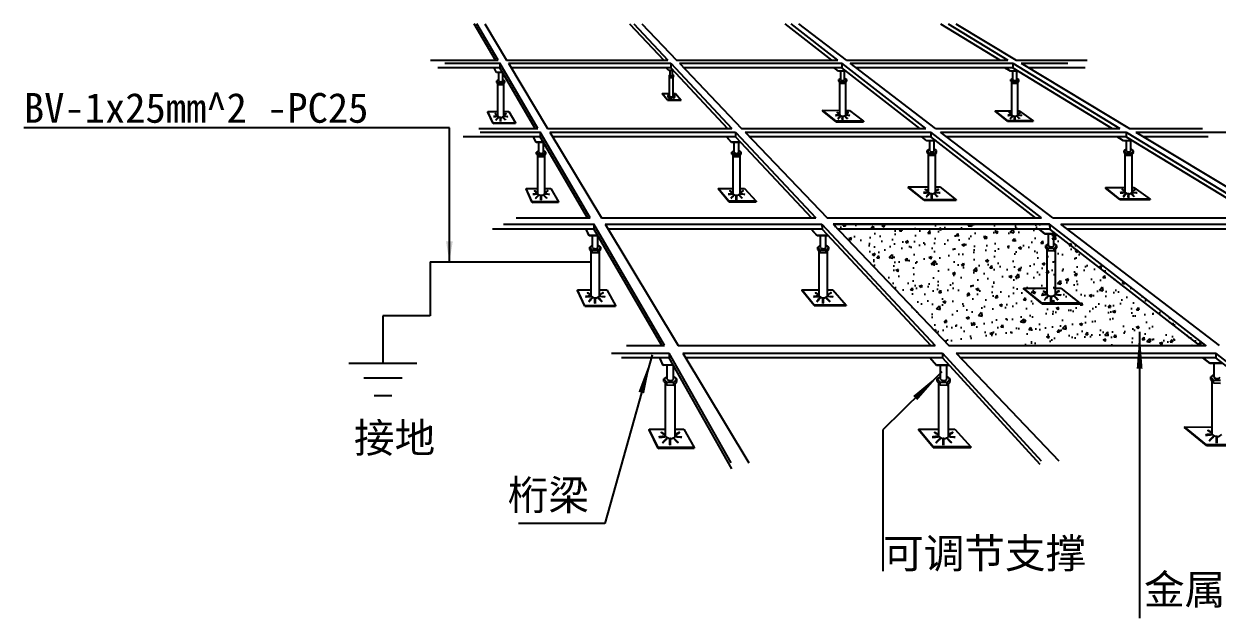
# Model space of a CAD drawing. Header units: millimetres. Extents: x -633009578 to 5705885, y -633235091 to 2571734.
# Drawn here: x 2506629 to 2521052, y 2107517 to 2114702 of the extents above; entities that cross this region are included whole.
import ezdxf

# ---------------------------------------------------------------- set-up
doc = ezdxf.new("R2010")
doc.units = ezdxf.units.MM
doc.header["$LTSCALE"] = 1000
doc.header["$MEASUREMENT"] = 0
for name, color, linetype in [('EQUIP', 3, 'Continuous'), ('智能化', 4, 'Continuous'), ('设备-箱柜', 3, 'Continuous')]:
    doc.layers.add(name, color=color, linetype=linetype)
doc.styles.add('-宋体', font='simhei.ttf', dxfattribs={"width": 0.8})
doc.styles.get("Standard").update_dxf_attribs({"font": 'simhei.ttf', "bigfont": 'hztxt.shx'})
doc.dimstyles.new('ISO-25_WS', dxfattribs={"dimscale": 100, "dimtxt": 2.5, "dimasz": 2.5, "dimexe": 1.25, "dimexo": 0.625, "dimtad": 1, "dimdec": 4, "dimdsep": 46, "dimtxsty": 'Standard', "dimcen": 2.5, "dimadec": 0, "dimazin": 0, "dimtfac": 1, "dimtdec": 4, "dimtmove": 0, "dimatfit": 3, "dimfxl": 1, "dimtolj": 1, "dimtzin": 0, "dimarcsym": 0})

# ---------------------------------------------------------------- blocks, each defined once
blk = doc.blocks.new('A$C22E10794')
at = {"layer": '智能化', "color": 251}
for p, q in [((228.6613589180488, 1443.582859967311), (153.7654396225407, 1571.950018043251)), ((238.1408997760154, 1443.582859967253), (163.2449804805219, 1571.950018043281)), ((190.9796776909061, 1571.950018043281), (268.1408997759863, 1443.582859967253)), ((702.7250179131224, 1571.950018043251), (822.9269930001461, 1443.582859967253)), ((717.9389246889623, 1571.950018043281), (838.1408997760153, 1443.582859967224)), ((745.6736218993318, 1571.950018043281), (868.1408997759715, 1443.582859967224)), ((1417.192627082375, 1443.582859967253), (1251.684596203835, 1571.950018043281)), ((1438.140899775986, 1443.582859967253), (1272.632868897446, 1571.950018043281)), ((1468.140899775972, 1443.582859967253), (1300.367566107859, 1571.950018043281)), ((1800.644174494562, 1571.950018043251), (2011.458261164735, 1443.582859967195)), ((1827.326813106032, 1571.950018043281), (2038.140899776205, 1443.582859967195)), ((1855.061510316373, 1571.950018043281), (2068.140899776074, 1443.582859967253)), ((-0.0005389887228375, 1443.582859967253), (238.1408997760154, 1443.582859967253)), ((50.50930723149213, 1432.972236196248), (244.3316765567579, 1432.972236196248)), ((378.6151861171529, 1202.818275060825), (244.3316765567579, 1432.972236196248)), ((244.3316765567579, 1432.972236196278), (244.3316765567579, 1416.724866095843)), ((268.1408997759572, 1443.582859967253), (838.1408997759572, 1443.582859967253)), ((274.5189228585514, 1432.972236196307), (848.0766025935443, 1432.972236196336)), ((274.5189228585514, 1432.972236196336), (412.8639729096026, 1202.818275060796)), ((848.076602593559, 1432.972236196307), (1063.59092196649, 1202.818275060854)), ((848.0766025935443, 1432.972236196307), (848.0766025935443, 1416.724866095814)), ((868.1408997759715, 1443.582859967253), (1438.140899775972, 1443.582859967253)), ((878.2638488953235, 1432.972236196336), (1097.839708758852, 1202.818275060796)), ((878.2638488953377, 1432.972236196336), (1451.82152863036, 1432.972236196336)), ((1748.566657815841, 1202.818275060796), (1451.82152863036, 1432.972236196307)), ((1451.821528630345, 1432.972236196307), (1451.82152863036, 1416.724866095785)), ((1468.140899775957, 1443.582859967224), (2038.14089977622, 1443.582859967166)), ((1782.815444608263, 1202.818275060796), (1482.008774932212, 1432.972236196307)), ((1482.008774932139, 1432.972236196336), (2055.566454667191, 1432.972236196248)), ((2055.566454667322, 1432.972236196219), (2433.54239366518, 1202.818275060825)), ((2055.566454667191, 1432.972236196307), (2055.566454667191, 1416.724866095814)), ((2068.140899776103, 1443.582859967195), (2318.529757264537, 1443.582859967253)), ((2085.753700969071, 1432.972236196248), (2250.471819781233, 1432.972236196278)), ((2085.753700969071, 1432.972236196248), (2467.791180457585, 1202.818275060825)), ((244.3316765567579, 1416.724866095843), (25.55634567909874, 1416.724866095814)), ((369.1356452591717, 1202.818275060796), (244.3316765567579, 1416.724866095814)), ((848.0766025935443, 1416.724866095814), (284.2851820124779, 1416.724866095814)), ((848.0766025935443, 1416.724866095814), (1048.377015190534, 1202.818275060854)), ((1451.82152863036, 1416.724866095785), (893.7644739671083, 1416.724866095785)), ((1727.618385122143, 1202.818275060854), (1451.821528630345, 1416.724866095785)), ((2055.566454667205, 1416.724866095843), (1503.243765921797, 1416.724866095785)), ((2055.566454667205, 1416.724866095785), (2406.859755053665, 1202.818275060825)), ((2311.008799070259, 1416.724866095814), (2112.723057876414, 1416.724866095756)), ((170.3497303162585, 1202.818275060825), (378.6151861171675, 1202.818275060825)), ((175.3096179337299, 1188.977103187644), (386.6908287277912, 1188.977103187644)), ((563.3761720233015, 886.1489170078421), (386.6908287278056, 1188.977103187644)), ((386.6908287278056, 1188.977103187673), (386.6908287278056, 1172.729733087239)), ((412.8639729096176, 1202.818275060825), (1063.590921966461, 1202.818275060854)), ((421.1838714944896, 1188.977103187673), (1076.551684061807, 1188.977103187703)), ((421.1838714945188, 1188.977103187703), (603.2132416049718, 886.1489170079002)), ((1076.551684061793, 1188.977103187703), (1360.117563656065, 886.1489170079291)), ((1076.551684061793, 1188.977103187673), (1076.551684061793, 1172.729733087297)), ((1097.83970875878, 1202.818275060825), (1748.566657815754, 1202.818275060796)), ((1111.044726828404, 1188.977103187703), (1399.954633237576, 886.1489170079291)), ((1111.044726828419, 1188.977103187703), (1766.412539395737, 1188.977103187731)), ((2156.858955288757, 886.1489170079291), (1766.412539395751, 1188.977103187703)), ((1766.412539395737, 1188.977103187703), (1766.412539395737, 1172.729733087239)), ((1782.815444608321, 1202.818275060796), (2433.542393665208, 1202.818275060825)), ((2196.696024870282, 886.1489170079584), (1800.905582162435, 1188.977103187703)), ((1800.905582162435, 1188.977103187731), (2456.273394729753, 1188.977103187703)), ((2456.273394729695, 1188.977103187731), (2953.600346921463, 886.1489170079291)), ((2456.273394729753, 1188.977103187703), (2456.273394729753, 1172.729733087297)), ((2467.791180457585, 1202.818275060825), (2725.519681176637, 1202.818275060825)), ((2490.766437496321, 1188.977103187731), (2993.437416503002, 886.1489170079291)), ((2490.766437496292, 1188.977103187731), (2810.998204154195, 1188.977103187673)), ((386.6908287277912, 1172.729733087268), (114.8416534230928, 1172.729733087239)), ((553.8966311653638, 886.1489170078712), (386.6908287277912, 1172.729733087268)), ((1076.551684061793, 1172.729733087239), (430.9501306484015, 1172.729733087268)), ((1076.55168406172, 1172.729733087268), (1344.903656880226, 886.1489170079291)), ((1766.412539395633, 1172.729733087297), (1126.545351900102, 1172.729733087239)), ((2135.910682595, 886.1489170079002), (1766.412539395722, 1172.72973308718)), ((2456.273394729739, 1172.729733087297), (1822.140573151903, 1172.729733087326)), ((2456.273394729768, 1172.729733087122), (2926.91770830992, 886.1489170078712)), ((2745.681100286078, 1172.729733087297), (2517.735794403606, 1172.729733087297)), ((302.5098433343083, 886.1489170079584), (563.3761720233015, 886.1489170079002)), ((603.2132416050008, 886.1489170079002), (1360.117563656124, 886.1489170079291)), ((1399.954633237576, 886.1489170079291), (2156.858955288772, 886.1489170079291)), ((2196.696024870354, 886.1489170079291), (2953.600346921507, 886.1489170078712)), ((577.0533342449343, 846.4597030600415), (218.6336344177835, 846.4597030600415)), ((257.5839715303446, 863.7969216003837), (576.4174613158538, 863.7969216003837)), ((826.1064403461058, 435.8448389969999), (576.417461315883, 863.7969216003837)), ((576.4174613158684, 863.796921600355), (576.4174613158684, 846.4597030600415)), ((816.6268994881246, 435.8448389969999), (576.4174613158684, 847.5495515000075)), ((616.648977875273, 863.7969216003837), (873.8900524808121, 435.8448389969999)), ((616.6489778753017, 863.7969216003837), (1381.047792504192, 863.796921600413)), ((1382.068317823796, 846.4597030599836), (627.0703425777464, 846.4597030600415)), ((1381.047792504192, 863.796921600413), (1781.778683041469, 435.8448389969999)), ((1381.047792504207, 863.7969216003837), (1382.068317823752, 846.4597030600415)), ((1382.068317823752, 846.4597030600996), (1766.564776265586, 435.8448389970289)), ((1421.279309063524, 863.7969216003837), (1829.562295176191, 435.8448389969709)), ((1421.279309063538, 863.796921600413), (2185.678123692516, 863.796921600413)), ((2187.083301402585, 846.4597030600127), (1437.819692074379, 846.4597030600127)), ((2737.450925736848, 435.8448389969709), (2185.678123692531, 863.796921600355)), ((2185.678123692502, 863.796921600413), (2187.083301402585, 846.4597030600127)), ((2716.502653043121, 435.8448389969999), (2187.083301402614, 846.4597030600415)), ((2785.234537871627, 435.8448389969999), (2225.909640251906, 863.796921600413)), ((2225.909640251936, 863.7969216003837), (2990.308454880942, 863.796921600413)), ((2992.098284981476, 846.4597030600127), (2248.569041571158, 846.4597030599836)), ((691.1845921782076, 435.8448389969709), (826.1064403461496, 435.8448389969999)), ((873.8900524808561, 435.8448389969999), (1781.778683041528, 435.8448389969999)), ((1829.562295176191, 435.8448389969709), (2737.450925736848, 435.8448389969709)), ((638.5897900179989, 408.8260308121971), (841.8705852224084, 408.8260308121971)), ((841.8705852223936, 392.5786607117624), (674.2068140588235, 392.5786607117624)), ((841.8705852224084, 408.826030812168), (841.870585222423, 392.5786607117334)), ((1060.767263653877, 21.14575887529645), (841.8705852224084, 408.826030812168)), ((1063.431640179667, 0.3318056302086916), (841.8705852224084, 392.5786607117044)), ((890.1309998544895, 408.8260308121971), (1123.164775855155, 21.14575887529645)), ((890.1309998545329, 408.8260308121971), (1807.078877865337, 408.8260308122261)), ((1807.07887786535, 392.5786607117334), (899.8972590084012, 392.5786607117334)), ((1807.078877865381, 408.826030812168), (2156.026006217071, 28.25016571747255)), ((1807.078877865381, 408.8260308121971), (1807.078877865381, 392.5786607117334)), ((1807.078877865395, 392.5786607117334), (2151.413721819394, 16.92838723008754)), ((1855.339292497476, 408.8260308122261), (2772.287170508294, 408.826030812168)), ((1855.339292497476, 408.8260308122261), (2218.423518418334, 28.25016571747255)), ((2772.287170508251, 392.5786607117624), (1870.83991756913, 392.5786607117624)), ((2772.287170508294, 408.8260308122261), (2772.287170508294, 392.5786607117624)), ((3264.840511483592, 21.14575887529645), (2772.287170508354, 408.8260308121971)), ((3271.156670656521, -0.0003910528903361), (2772.287170508294, 392.5786607117334))]:
    blk.add_line(p, q, dxfattribs=at)
at = {"layer": '智能化'}
for p, q in [((232.1826739898933, 1400.076634064228), (224.4156725479153, 1416.711892532045)), ((232.1826739898933, 1400.488645903327), (224.6080408573554, 1416.711892532045)), ((253.7327820952027, 1400.611929475304), (232.1826739898933, 1400.488645903327)), ((232.1826739898933, 1400.488645903327), (232.1826739898933, 1400.076634064228)), ((253.9647578178748, 1400.201244719836), (232.1826739898933, 1400.076634064228)), ((240.7969983481054, 1370.032838414961), (240.7969983480875, 1400.571661661576)), ((254.3814592124251, 1369.910017859744), (254.3814592124341, 1399.463525667344)), ((840.9383651682144, 1406.938962704473), (831.8887099239219, 1416.724866095814)), ((840.9383651682144, 1407.181322609831), (832.0018677530168, 1416.724866095814)), ((857.0075663654422, 1407.187232147204), (840.9383651682144, 1407.181322609831)), ((840.9383651682144, 1407.181322609831), (840.9383651682144, 1406.938962704473)), ((857.2493917834217, 1406.923413988814), (840.9383651682144, 1406.938962704473)), ((845.7182089299457, 1392.798816326976), (841.7954902534694, 1389.78937601755)), ((845.7182089299457, 1392.798816326976), (846.0056147907015, 1392.797453894571)), ((846.0056147907015, 1389.266141734319), (846.005614790687, 1406.934132277471)), ((853.996474122643, 1389.193894348893), (853.9964741226577, 1406.926514878345)), ((853.996474122643, 1392.759573645249), (854.3261755972342, 1392.758010712714)), ((858.2927496549964, 1389.764325466734), (854.3261755972342, 1392.758010712714)), ((1439.698665784866, 1404.517817237342), (1424.432789913758, 1416.722076086865)), ((1439.698665784866, 1404.929829076441), (1424.71337884974, 1416.722076086865)), ((1467.01630782015, 1404.939875290011), (1439.698665784866, 1404.929829076441)), ((1439.698665784866, 1404.929829076441), (1439.698665784866, 1404.517817237342)), ((1467.427411030711, 1404.491384420748), (1439.698665784866, 1404.517817237342)), ((1448.312990143078, 1374.474021588074), (1448.31299014306, 1404.509605511439)), ((1461.897451007398, 1374.351201032857), (1461.897451007407, 1404.496655932942)), ((2047.654780523643, 1404.486287679961), (2028.189934641485, 1416.724407254272)), ((2047.654780523643, 1404.89829951906), (2028.470523577467, 1416.724407254272)), ((2074.972422558927, 1404.90834573263), (2047.654780523643, 1404.89829951906)), ((2047.654780523643, 1404.89829951906), (2047.654780523643, 1404.486287679961)), ((2075.383525769488, 1404.459854863367), (2047.654780523643, 1404.486287679961)), ((2056.269104881855, 1374.442492030694), (2056.269104881838, 1404.478075954058)), ((2069.853565746175, 1374.319671475477), (2069.853565746184, 1404.465126375561)), ((240.3084083848384, 1376.038385222472), (233.6397866348211, 1370.922336696479)), ((233.6397866348121, 1364.933131396106), (233.6397866348121, 1370.922336696479)), ((233.6397866348211, 1370.922336696479), (239.9418077529507, 1363.678564886665)), ((233.6397866348211, 1364.933131396106), (239.9418077529507, 1357.689359586256)), ((236.9565647845319, 1246.02904246927), (236.9565647845319, 1361.120706205835)), ((239.9418077529417, 1357.689359586274), (239.9418077529417, 1363.678564886647)), ((239.9418077529507, 1363.678564886665), (254.8043342492384, 1363.403463754943)), ((239.9418077529507, 1357.689359586256), (254.8043342492384, 1357.414258454552)), ((240.3084083848384, 1376.038385222472), (240.7969983481054, 1376.036069087394)), ((254.3814592124251, 1375.971672663575), (254.941951719228, 1375.969015678234)), ((254.8043342492384, 1363.403463754943), (261.6851276174279, 1370.879750760081)), ((254.8043342492384, 1357.414258454552), (261.6851276174279, 1364.89054545969)), ((254.8043342492294, 1357.414258454552), (254.8043342492294, 1363.403463754943)), ((261.6851276174279, 1370.879750760081), (254.941951719228, 1375.969015678234)), ((258.0761908002056, 1245.84180273101), (258.0761908002056, 1360.96927563147)), ((261.685127617419, 1364.89054545969), (261.685127617419, 1370.879750760081)), ((841.7954902534694, 1386.266314076172), (841.7954902534694, 1389.78937601755)), ((841.7954902534694, 1389.78937601755), (845.5025614994228, 1385.528333776485)), ((841.7954902534694, 1386.266314076172), (845.5025614994228, 1382.005271835078)), ((843.7465362238872, 1316.322732354485), (843.7465362238872, 1384.023711023066)), ((845.5025614994228, 1382.005271835078), (845.5025614994228, 1385.528333776485)), ((845.5025614994228, 1385.528333776485), (854.2452241443096, 1385.366509581363)), ((845.5025614994228, 1382.005271835078), (854.2452241443096, 1381.843447639956)), ((854.2452241443096, 1385.366509581363), (858.2927496549964, 1389.764325466734)), ((854.2452241443096, 1381.843447639956), (858.2927496549964, 1386.241263525328)), ((854.2452241442952, 1381.843447639956), (854.2452241442952, 1385.366509581363)), ((856.1698456448648, 1316.212591331976), (856.1698456448648, 1383.934634214616)), ((858.2927496549964, 1386.241263525328), (858.2927496549964, 1389.764325466734)), ((1447.824400179811, 1380.479568395585), (1441.155778429794, 1375.363519869593)), ((1441.155778429785, 1369.37431456922), (1441.155778429785, 1375.363519869593)), ((1441.155778429794, 1375.363519869593), (1447.457799547924, 1368.119748059778)), ((1441.155778429794, 1369.37431456922), (1447.457799547924, 1362.13054275937)), ((1444.472556579505, 1250.470225642384), (1444.472556579505, 1365.561889378949)), ((1447.457799547915, 1362.130542759388), (1447.457799547915, 1368.119748059761)), ((1447.457799547924, 1368.119748059778), (1462.320326044212, 1367.844646928056)), ((1447.457799547924, 1362.13054275937), (1462.320326044212, 1361.855441627666)), ((1447.824400179811, 1380.479568395585), (1448.312990143078, 1380.477252260508)), ((1461.897451007398, 1380.412855836688), (1462.457943514201, 1380.410198851347)), ((1462.320326044212, 1367.844646928056), (1469.201119412401, 1375.320933933195)), ((1462.320326044212, 1361.855441627666), (1469.201119412401, 1369.331728632804)), ((1462.320326044202, 1361.855441627666), (1462.320326044202, 1367.844646928056)), ((1469.201119412401, 1375.320933933195), (1462.457943514201, 1380.410198851347)), ((1465.592182595179, 1250.282985904123), (1465.592182595179, 1365.410458804583)), ((1469.201119412392, 1369.331728632804), (1469.201119412392, 1375.320933933195)), ((2055.780514918589, 1380.448038838205), (2049.111893168571, 1375.331990312212)), ((2049.111893168562, 1369.342785011839), (2049.111893168562, 1375.331990312212)), ((2049.111893168571, 1375.331990312212), (2055.4139142867, 1368.088218502398)), ((2049.111893168571, 1369.342785011839), (2055.4139142867, 1362.099013201989)), ((2052.428671318282, 1250.438696085003), (2052.428671318282, 1365.530359821568)), ((2055.413914286692, 1362.099013202007), (2055.413914286692, 1368.08821850238)), ((2055.4139142867, 1368.088218502398), (2070.276440782988, 1367.813117370676)), ((2055.4139142867, 1362.099013201989), (2070.276440782988, 1361.823912070285)), ((2055.780514918589, 1380.448038838205), (2056.269104881855, 1380.445722703127)), ((2069.853565746175, 1380.381326279308), (2070.414058252978, 1380.378669293967)), ((2070.276440782988, 1367.813117370676), (2077.157234151178, 1375.289404375814)), ((2070.276440782988, 1361.823912070285), (2077.157234151178, 1369.300199075424)), ((2070.276440782979, 1361.823912070285), (2070.276440782979, 1367.813117370676)), ((2077.157234151178, 1375.289404375814), (2070.414058252978, 1380.378669293967)), ((2073.548297333955, 1250.251456346743), (2073.548297333955, 1365.378929247203)), ((2077.157234151169, 1369.300199075424), (2077.157234151169, 1375.289404375814)), ((817.6003915631735, 1325.631966063403), (817.6003915631735, 1324.76784022263)), ((817.6003915631735, 1325.631966063403), (843.7465362238872, 1325.631966063403)), ((836.3507670012184, 1302.946574865316), (817.6003915631735, 1325.631966063403)), ((836.3507670012184, 1302.082449024543), (817.6003915631735, 1324.76784022263)), ((856.1698456448648, 1325.631966063403), (864.0965674047475, 1325.631966063403)), ((864.0965674047475, 1325.631966063403), (884.5152608161734, 1302.913380780345)), ((836.3507670012184, 1302.946574865316), (836.3507670012184, 1302.082449024543)), ((884.5152608161734, 1302.913380780345), (836.3507670012184, 1302.946574865316)), ((836.3507670012184, 1302.082449024543), (884.5152608161734, 1302.0492549396)), ((884.5152608161734, 1302.913380780345), (884.5152608161734, 1302.0492549396)), ((1431.899748900973, 1227.730757910772), (1384.070132504152, 1266.651478177317)), ((1384.070132504152, 1266.651478177317), (1444.472556579505, 1266.295922947518)), ((1384.070132504152, 1266.651478177317), (1384.070132504152, 1265.182464248021)), ((1431.899748900973, 1226.261743981476), (1384.070132504152, 1265.182464248021)), ((1465.592182595179, 1266.295922947536), (1479.06760958697, 1266.295922947536)), ((1479.06760958697, 1266.295922947536), (1528.142898630122, 1227.676744120384)), ((1993.584001377897, 1264.424043959553), (2052.428671318291, 1264.424043959518)), ((2036.693624507079, 1229.998211940068), (1993.584001377897, 1264.424043959553)), ((1993.584001377897, 1264.424043959553), (1993.584001377897, 1262.955030030258)), ((2073.548297333955, 1264.424043959518), (2078.297923926569, 1264.424043959518)), ((2078.297923926605, 1264.424043959482), (2127.460568128208, 1229.950634363774)), ((220.6968303567506, 1221.569850063922), (201.8878171349351, 1261.854739774422)), ((201.8878171349351, 1261.854739774422), (201.8878171349351, 1260.385725845127)), ((201.8878171349351, 1261.854739774422), (236.9565647845319, 1261.854739774405)), ((220.6968303567506, 1220.100836134626), (201.8878171349351, 1260.385725845127)), ((299.1900854805456, 1222.018893234606), (220.6968303567506, 1221.569850063922)), ((258.0761908002056, 1261.854739774422), (276.6988697273145, 1261.854739774422)), ((276.6988697273145, 1261.854739774422), (299.1900854805456, 1222.018893234606)), ((299.1900854805456, 1222.018893234606), (299.1900854805456, 1220.54987930531)), ((1528.142898630122, 1227.676744120384), (1431.899748900973, 1227.730757910772)), ((1431.899748900973, 1227.730757910772), (1431.899748900973, 1226.261743981476)), ((1431.899748900973, 1226.261743981476), (1528.142898630122, 1226.207730191088)), ((1528.142898630122, 1227.676744120384), (1528.142898630122, 1226.207730191088)), ((2036.693624507079, 1228.529198010772), (1993.584001377897, 1262.955030030258)), ((2127.460568128208, 1229.950634363774), (2036.693624507079, 1229.998211940068)), ((2036.693624507079, 1229.998211940068), (2036.693624507079, 1228.529198010772)), ((2036.693624507079, 1228.529198010772), (2127.460568128208, 1228.481620434478)), ((2127.460568128208, 1229.950634363774), (2127.460568128208, 1228.481620434478)), ((220.6968303567506, 1221.569850063922), (220.6968303567506, 1220.100836134626)), ((220.6968303567506, 1220.100836134626), (299.1900854805456, 1220.54987930531)), ((372.4071908011512, 1153.127627362426), (363.2695420458829, 1172.698519677504)), ((372.4071908011512, 1153.61234717313), (363.4958577040478, 1172.698519677504)), ((397.7602591603386, 1153.757386669574), (372.4071908011512, 1153.61234717313)), ((372.4071908011512, 1153.61234717313), (372.4071908011512, 1153.127627362426)), ((398.0331717752471, 1153.274228133729), (372.4071908011512, 1153.127627362426)), ((382.5416900461066, 1117.781985422111), (382.5416900460856, 1153.710012771071)), ((398.5234087100122, 1117.637490651268), (398.5234087100226, 1152.406323366092)), ((1062.274588340951, 1153.15858934971), (1044.175898722489, 1172.729733087239)), ((1062.274588340951, 1153.643309160397), (1044.40221438065, 1172.729733087239)), ((1094.412990735407, 1153.655128235201), (1062.274588340951, 1153.643309160397)), ((1062.274588340951, 1153.643309160397), (1062.274588340951, 1153.15858934971)), ((1094.896641571366, 1153.127491918422), (1062.274588340951, 1153.15858934971)), ((1072.409087585911, 1117.812947409373), (1072.409087585896, 1153.148928495706)), ((1088.390806249823, 1117.66845263855), (1088.390806249823, 1153.133693697455)), ((1752.152271184392, 1158.367007379196), (1734.192417218382, 1172.724958966871)), ((1752.152271184392, 1158.851727189901), (1734.52252184895, 1172.724958966871)), ((1784.290673578843, 1158.86354626469), (1752.152271184392, 1158.851727189901)), ((1752.152271184392, 1158.851727189901), (1752.152271184392, 1158.367007379196)), ((1784.774324414797, 1158.335909947909), (1752.152271184392, 1158.367007379196)), ((1762.286770429348, 1123.021365438882), (1762.286770429327, 1158.357346525193)), ((1778.268489093253, 1122.876870668038), (1778.268489093264, 1158.342111726961)), ((2446.968501006964, 1158.329604250023), (2424.068682322071, 1172.727391984506)), ((2446.968501006964, 1158.814324060728), (2424.398786952639, 1172.727391984506)), ((2479.106903401415, 1158.826143135516), (2446.968501006964, 1158.814324060728)), ((2446.968501006964, 1158.814324060728), (2446.968501006964, 1158.329604250023)), ((2479.590554237369, 1158.298506818736), (2446.968501006964, 1158.329604250023)), ((2457.103000251919, 1122.983962309708), (2457.103000251898, 1158.31994339602)), ((2473.084718915825, 1122.839467538865), (2473.084718915835, 1158.304708597788)), ((381.9668783246161, 1124.847334607418), (374.1214409716544, 1118.828453988603)), ((374.121440971644, 1111.782330105812), (374.121440971644, 1118.828453988603)), ((374.1214409716544, 1118.828453988603), (381.5355834635716, 1110.306369506469)), ((374.1214409716544, 1111.782330105812), (381.5355834635716, 1103.260245623635)), ((378.0235329124909, 971.8951666624753), (378.0235329124909, 1107.297123999611)), ((381.5355834635611, 1103.260245623656), (381.5355834635611, 1110.306369506448)), ((381.5355834635716, 1110.306369506469), (399.0209087533219, 1109.982721116208)), ((381.5355834635716, 1103.260245623635), (399.0209087533219, 1102.936597233395)), ((381.9668783246161, 1124.847334607418), (382.5416900461066, 1124.844609742621)), ((398.5234087100122, 1124.76884924401), (399.1828116591921, 1124.765723378903)), ((399.0209087533219, 1109.982721116208), (407.1159597747213, 1118.778352886959)), ((399.0209087533219, 1102.936597233395), (407.1159597747213, 1111.732229004146)), ((399.0209087533114, 1102.936597233395), (399.0209087533114, 1109.982721116208)), ((407.1159597747213, 1118.778352886959), (399.1828116591921, 1124.765723378903)), ((402.8701517544598, 971.6748846174632), (402.8701517544598, 1107.11897038271)), ((407.1159597747109, 1111.732229004146), (407.1159597747109, 1118.778352886959)), ((1071.834275864428, 1124.878296594688), (1063.988838511461, 1118.859415975865)), ((1063.988838511446, 1111.81329209308), (1063.988838511446, 1118.859415975865)), ((1063.988838511461, 1118.859415975865), (1071.402981003382, 1110.337331493734)), ((1063.988838511461, 1111.81329209308), (1071.402981003382, 1103.29120761092)), ((1067.890930452296, 971.9261286497348), (1067.890930452296, 1107.328085986897)), ((1071.402981003368, 1103.29120761092), (1071.402981003368, 1110.337331493734)), ((1071.402981003382, 1110.337331493734), (1088.888306293127, 1110.01368310349)), ((1071.402981003382, 1103.29120761092), (1088.888306293127, 1102.967559220677)), ((1071.834275864428, 1124.878296594688), (1072.409087585911, 1124.875571729906)), ((1088.390806249823, 1124.799811231292), (1089.050209198991, 1124.796685366163)), ((1088.888306293127, 1110.01368310349), (1096.983357314529, 1118.809314874233)), ((1088.888306293127, 1102.967559220677), (1096.983357314529, 1111.76319099142)), ((1088.888306293112, 1102.967559220677), (1088.888306293112, 1110.01368310349)), ((1096.983357314529, 1118.809314874233), (1089.050209198991, 1124.796685366163)), ((1092.737549294266, 971.7058466047456), (1092.737549294266, 1107.149932369997)), ((1096.983357314515, 1111.76319099142), (1096.983357314515, 1118.809314874233)), ((1761.711958707857, 1130.086714624189), (1753.866521354895, 1124.067834005374)), ((1753.866521354885, 1117.021710122582), (1753.866521354885, 1124.067834005374)), ((1753.866521354895, 1124.067834005374), (1761.280663846813, 1115.545749523239)), ((1753.866521354895, 1117.021710122582), (1761.280663846813, 1108.499625640406)), ((1757.768613295732, 977.1345466792457), (1757.768613295732, 1112.536504016381)), ((1761.280663846802, 1108.499625640427), (1761.280663846802, 1115.545749523218)), ((1761.280663846813, 1115.545749523239), (1778.765989136562, 1115.222101132978)), ((1761.280663846813, 1108.499625640406), (1778.765989136562, 1108.175977250166)), ((1761.711958707857, 1130.086714624189), (1762.286770429348, 1130.083989759392)), ((1778.268489093253, 1130.00822926078), (1778.927892042433, 1130.005103395673)), ((1778.765989136562, 1115.222101132978), (1786.861040157962, 1124.017732903729)), ((1778.765989136562, 1108.175977250166), (1786.861040157962, 1116.971609020917)), ((1778.765989136552, 1108.175977250166), (1778.765989136552, 1115.222101132978)), ((1786.861040157962, 1124.017732903729), (1778.927892042433, 1130.005103395673)), ((1782.615232137701, 976.9142646342334), (1782.615232137701, 1112.35835039948)), ((1786.861040157952, 1116.971609020917), (1786.861040157952, 1124.017732903729)), ((2456.528188530428, 1130.049311495016), (2448.682751177468, 1124.030430876201)), ((2448.682751177456, 1116.984306993409), (2448.682751177456, 1124.030430876201)), ((2448.682751177468, 1124.030430876201), (2456.096893669384, 1115.508346394066)), ((2448.682751177468, 1116.984306993409), (2456.096893669384, 1108.462222511233)), ((2452.584843118303, 977.0971435500726), (2452.584843118303, 1112.499100887208)), ((2456.096893669374, 1108.462222511254), (2456.096893669374, 1115.508346394045)), ((2456.096893669384, 1115.508346394066), (2473.582218959134, 1115.184698003805)), ((2456.096893669384, 1108.462222511233), (2473.582218959134, 1108.138574120993)), ((2456.528188530428, 1130.049311495016), (2457.103000251919, 1130.046586630218)), ((2473.084718915825, 1129.970826131607), (2473.744121865005, 1129.9677002665)), ((2473.582218959134, 1115.184698003805), (2481.677269980533, 1123.980329774556)), ((2473.582218959134, 1108.138574120993), (2481.677269980533, 1116.934205891743)), ((2473.582218959124, 1108.138574120993), (2473.582218959124, 1115.184698003805)), ((2481.677269980533, 1123.980329774556), (2473.744121865005, 1129.9677002665)), ((2477.431461960272, 976.8768615050604), (2477.431461960272, 1112.320947270307)), ((2481.677269980523, 1116.934205891743), (2481.677269980523, 1123.980329774556)), ((358.8944335856892, 943.1196461855948), (336.7661827364945, 990.5136340803012)), ((336.7661827364945, 990.5136340803012), (336.7661827364945, 988.785382398777)), ((336.7661827364945, 990.5136340803012), (378.0235329124909, 990.5136340802803)), ((358.8944335856892, 941.3913945040706), (336.7661827364945, 988.785382398777)), ((402.8701517544598, 990.5136340803012), (424.7791857863526, 990.5136340803012)), ((424.7791857863526, 990.5136340803012), (451.2394396136834, 943.6479322687526)), ((1015.598641130884, 990.5445960675715), (1015.598641130884, 988.816344386054)), ((1015.598641130884, 990.5445960675715), (1067.890930452296, 990.5445960675424)), ((1053.099392006959, 945.1738136713684), (1015.598641130884, 990.5445960675715)), ((1053.099392006959, 943.4455619898507), (1015.598641130884, 988.816344386054)), ((1092.737549294266, 990.5445960675715), (1108.590992814017, 990.5445960675715)), ((1108.590992814017, 990.5445960675715), (1149.428379636869, 945.1074255014827)), ((1742.977074850401, 950.3822317008792), (1686.706937912963, 996.1713143674026)), ((1686.706937912963, 996.1713143674026), (1757.768613295732, 995.7530140970509)), ((1686.706937912963, 996.1713143674026), (1686.706937912963, 994.4430626858784)), ((1742.977074850401, 948.6539800193547), (1686.706937912963, 994.4430626858784)), ((1782.615232137701, 995.753014097072), (1798.468675657456, 995.753014097072)), ((1798.468675657456, 995.753014097072), (1856.204309825869, 950.3186860651288)), ((2383.355819659027, 993.5504939907199), (2452.584843118314, 993.550493990678)), ((2434.073023340417, 953.049515144266), (2383.355819659027, 993.5504939907199)), ((2383.355819659027, 993.5504939907199), (2383.355819659027, 991.8222423091955)), ((2434.073023340417, 951.3212634627417), (2383.355819659027, 991.8222423091955)), ((2477.431461960272, 993.550493990678), (2483.019257951583, 993.550493990678)), ((2483.019257951625, 993.5504939906357), (2540.857662894687, 952.9935415250972)), ((451.2394396136834, 943.6479322687526), (358.8944335856892, 943.1196461855948)), ((358.8944335856892, 943.1196461855948), (358.8944335856892, 941.3913945040706)), ((358.8944335856892, 941.3913945040706), (451.2394396136834, 941.9196805872282)), ((451.2394396136834, 943.6479322687526), (451.2394396136834, 941.9196805872282)), ((1053.099392006959, 945.1738136713684), (1053.099392006959, 943.4455619898507)), ((1149.428379636869, 945.1074255014827), (1053.099392006959, 945.1738136713684)), ((1053.099392006959, 943.4455619898507), (1149.428379636869, 943.3791738199652)), ((1149.428379636869, 945.1074255014827), (1149.428379636869, 943.3791738199652)), ((1856.204309825869, 950.3186860651288), (1742.977074850401, 950.3822317008792)), ((1742.977074850401, 950.3822317008792), (1742.977074850401, 948.6539800193547)), ((1742.977074850401, 948.6539800193547), (1856.204309825869, 948.5904343836045)), ((1856.204309825869, 950.3186860651288), (1856.204309825869, 948.5904343836045)), ((2540.857662894687, 952.9935415250972), (2434.073023340417, 953.049515144266)), ((2434.073023340417, 953.049515144266), (2434.073023340417, 951.3212634627417)), ((2434.073023340417, 951.3212634627417), (2540.857662894687, 951.2652898435726)), ((2540.857662894687, 952.9935415250972), (2540.857662894687, 951.2652898435726)), ((560.2399380571908, 823.4140269596843), (549.4897630509927, 846.4386061538942)), ((560.2399380571908, 823.9842855605133), (549.7560167664808, 846.4386061538942)), ((1365.272123529721, 823.4344127498331), (1343.979158601243, 846.4597030599836)), ((1365.272123529721, 824.0046713506745), (1344.245412316726, 846.4597030599836)), ((2170.303226402201, 829.5649295275217), (2149.173986442189, 846.4566372777279)), ((2170.303226402201, 830.1351881283507), (2149.562344831092, 846.4566372777279)), ((590.0670773032938, 824.1549202622119), (560.2399380571908, 823.9842855605133)), ((560.2399380571908, 823.9842855605133), (560.2399380571908, 823.4140269596843)), ((590.3881509678918, 823.5864984553348), (560.2399380571908, 823.4140269596843)), ((572.1628783453737, 781.8309187946084), (572.1628783453488, 824.0991862639723)), ((590.9649003029094, 781.6609249465573), (590.9649003029219, 822.565434022821)), ((1403.082008699668, 824.0185761445317), (1365.272123529721, 824.0046713506745)), ((1365.272123529721, 824.0046713506745), (1365.272123529721, 823.4344127498331)), ((1403.651009683148, 823.3978275365662), (1365.272123529721, 823.4344127498331)), ((1377.195063817911, 781.8513045847648), (1377.195063817882, 823.4230470392502)), ((1395.997085775438, 781.6813107366906), (1395.997085775452, 823.4051237472156)), ((2208.113111572143, 830.14909292222), (2170.303226402201, 830.1351881283507)), ((2170.303226402201, 830.1351881283507), (2170.303226402201, 829.5649295275217)), ((2208.682112555619, 829.5283443142428), (2170.303226402201, 829.5649295275217)), ((2182.226166690384, 787.9818213624457), (2182.226166690359, 829.5535638169299)), ((2201.028188647919, 787.8118275143947), (2201.028188647931, 829.5356405248924)), ((571.4866292612671, 790.1430943067345), (562.2567029636651, 783.0620582845993)), ((562.2567029636527, 774.7725007754326), (562.2567029636527, 783.0620582845993)), ((562.2567029636651, 783.0620582845993), (570.9792235423913, 773.0360765409116)), ((562.2567029636651, 774.7725007754326), (570.9792235423913, 764.7465190316957)), ((566.8473993646489, 610.1993673126838), (566.8473993646489, 769.4957877093138)), ((570.9792235423788, 764.7465190317205), (570.9792235423788, 773.0360765408867)), ((570.9792235423913, 773.0360765409116), (591.5501944715091, 772.6553137288397)), ((570.9792235423913, 764.7465190316957), (591.5501944715091, 764.3657562196485)), ((571.4866292612671, 790.1430943067345), (572.1628783453737, 790.1398885834437)), ((590.9649003029094, 790.0507585850777), (591.7406684784153, 790.0470810967163)), ((591.5501944715091, 772.6553137288397), (601.0737839084497, 783.0031158120763)), ((591.5501944715091, 764.3657562196485), (601.0737839084497, 774.7135583028851)), ((591.5501944714968, 764.3657562196485), (591.5501944714968, 772.6553137288397)), ((601.0737839084497, 783.0031158120763), (591.7406684784153, 790.0470810967163)), ((596.0787156493185, 609.9402119656107), (596.0787156493185, 769.2861952188423)), ((601.0737839084372, 774.7135583028851), (601.0737839084372, 783.0031158120763)), ((1376.518814733805, 790.163480096875), (1367.288888436204, 783.0824440747383)), ((1367.288888436189, 774.7928865655849), (1367.288888436189, 783.0824440747383)), ((1367.288888436204, 783.0824440747383), (1376.011409014929, 773.0564623310637)), ((1367.288888436204, 774.7928865655849), (1376.011409014929, 764.7669048218522)), ((1371.879584837181, 610.2197531028357), (1371.879584837181, 769.5161734994618)), ((1376.011409014914, 764.7669048218812), (1376.011409014914, 773.0564623310347)), ((1376.011409014929, 773.0564623310637), (1396.58237994404, 772.6756995189933)), ((1376.011409014929, 764.7669048218522), (1396.58237994404, 764.3861420098109)), ((1376.518814733805, 790.163480096875), (1377.195063817911, 790.1602743736003)), ((1395.997085775438, 790.0711443752225), (1396.772853950955, 790.0674668868596)), ((1396.58237994404, 772.6756995189933), (1406.10596938098, 783.0235016022342)), ((1396.58237994404, 764.3861420098109), (1406.10596938098, 774.7339440930227)), ((1396.582379944026, 764.3861420098109), (1396.582379944026, 772.6756995189933)), ((1406.10596938098, 783.0235016022342), (1396.772853950955, 790.0674668868596)), ((1401.11090112185, 609.9605977557658), (1401.11090112185, 769.3065810090048)), ((1406.105969380966, 774.7339440930227), (1406.105969380966, 783.0235016022342)), ((2181.549917606277, 796.2939968745717), (2172.319991308675, 789.2129608524367)), ((2172.319991308663, 780.9234033432701), (2172.319991308663, 789.2129608524367)), ((2172.319991308675, 789.2129608524367), (2181.042511887401, 779.1869791087489)), ((2172.319991308675, 780.9234033432701), (2181.042511887401, 770.8974215995331)), ((2176.910687709659, 616.3502698805213), (2176.910687709659, 775.6466902771514)), ((2181.042511887389, 770.8974215995578), (2181.042511887389, 779.1869791087242)), ((2181.042511887401, 779.1869791087489), (2201.613482816519, 778.8062162966772)), ((2181.042511887401, 770.8974215995331), (2201.613482816519, 770.516658787486)), ((2181.549917606277, 796.2939968745717), (2182.226166690384, 796.2907911512812)), ((2201.028188647919, 796.201661152915), (2201.803956823425, 796.1979836645537)), ((2201.613482816519, 778.8062162966772), (2211.13707225346, 789.1540183799137)), ((2201.613482816519, 770.516658787486), (2211.13707225346, 780.8644608707225)), ((2201.613482816507, 770.516658787486), (2201.613482816507, 778.8062162966772)), ((2211.13707225346, 789.1540183799137), (2201.803956823425, 796.1979836645537)), ((2206.142003994328, 616.0911145334481), (2206.142003994328, 775.4370977866797)), ((2211.137072253447, 780.8644608707225), (2211.137072253447, 789.1540183799137)), ((544.3425766272354, 576.3458138104717), (518.309340334065, 632.1034466277733)), ((518.309340334065, 632.1034466277733), (518.309340334065, 630.0702093553917)), ((518.309340334065, 632.1034466277733), (566.8473993646489, 632.1034466277487)), ((596.0787156493185, 632.1034466277733), (621.8540498044865, 632.1034466277733)), ((621.8540498044865, 632.1034466277733), (652.9837601895815, 576.9673268494805)), ((1310.359244459047, 632.123832417914), (1310.359244459047, 630.0905951455353)), ((1310.359244459047, 632.123832417914), (1371.879584837181, 632.1238324178847)), ((1354.477774901505, 578.7464413635898), (1310.359244459047, 632.123832417914)), ((1401.11090112185, 632.123832417914), (1419.762011145096, 632.123832417914)), ((1419.762011145096, 632.123832417914), (1467.805995642557, 578.6683376342697)), ((2159.508877773975, 584.8769581412664), (2093.308716671107, 638.7464671607054)), ((2093.308716671107, 638.7464671607054), (2176.910687709659, 638.2543491955861)), ((2093.308716671107, 638.7464671607054), (2093.308716671107, 636.713229888324)), ((2159.508877773975, 582.8437208688847), (2093.308716671107, 636.713229888324)), ((2206.142003994328, 638.2543491956108), (2224.79311401757, 638.2543491956108)), ((2224.79311401757, 638.2543491956108), (2292.717389509821, 584.8021985697952)), ((544.3425766272354, 574.3125765380901), (518.309340334065, 630.0702093553917)), ((1354.477774901505, 576.7132040911818), (1310.359244459047, 630.0905951455353)), ((652.9837601895815, 576.9673268494805), (544.3425766272354, 576.3458138104717)), ((544.3425766272354, 576.3458138104717), (544.3425766272354, 574.3125765380901)), ((544.3425766272354, 574.3125765380901), (652.9837601895815, 574.9340895770988)), ((652.9837601895815, 576.9673268494805), (652.9837601895815, 574.9340895770988)), ((1354.477774901505, 578.7464413635898), (1354.477774901505, 576.7132040911818)), ((1467.805995642557, 578.6683376342697), (1354.477774901505, 578.7464413635898)), ((1354.477774901505, 576.7132040911818), (1467.805995642557, 576.6351003618907)), ((1467.805995642557, 578.6683376342697), (1467.805995642557, 576.6351003618907)), ((2292.717389509821, 584.8021985697952), (2159.508877773975, 584.8769581412664)), ((2159.508877773975, 584.8769581412664), (2159.508877773975, 582.8437208688847)), ((2159.508877773975, 582.8437208688847), (2292.717389509821, 582.7689612974136)), ((2292.717389509821, 584.8021985697952), (2292.717389509821, 582.7689612974136)), ((821.5880258408142, 365.4909204832802), (808.9407611276399, 392.5786607117624)), ((821.5880258408142, 366.1618129548442), (809.2540007929201, 392.5786607117624)), ((1786.796318483743, 365.4909204833384), (1762.268425476635, 392.5786607118207)), ((1786.796318483743, 366.1618129549024), (1762.581665141915, 392.5786607118207)), ((2752.184715351439, 372.7060633585788), (2727.326785986719, 392.5786607117624)), ((2752.184715351439, 373.3769558301428), (2727.783678208958, 392.5786607117624)), ((856.6787778950528, 366.3625596627244), (821.5880258408142, 366.1618129548442)), ((821.5880258408142, 366.1618129548442), (821.5880258408142, 365.4909204832802)), ((857.0565116181094, 365.6938281252223), (821.5880258408142, 365.4909204832802)), ((835.6150144151468, 316.5696167596617), (835.6150144151179, 366.2969902530313)), ((857.7350402475423, 316.3696239972487), (857.7350402475568, 364.4925758516765)), ((1831.278536330733, 366.1781715359248), (1786.796318483743, 366.1618129549024)), ((1786.796318483743, 366.1618129549024), (1786.796318483743, 365.4909204833384)), ((1831.947949252469, 365.4478790559516), (1786.796318483743, 365.4909204833384)), ((1800.823307058075, 316.5696167597198), (1800.823307058046, 365.4775490591128)), ((1822.943332890471, 316.3696239973069), (1822.943332890485, 365.4564628331863)), ((2796.666933198431, 373.3933144111651), (2752.184715351439, 373.3769558301428)), ((2752.184715351439, 373.3769558301428), (2752.184715351439, 372.7060633585788)), ((2797.336346120166, 372.6630219311918), (2752.184715351439, 372.7060633585788)), ((2766.211703925772, 323.7847596349602), (2766.211703925743, 372.6926919343532)), ((834.8194272573746, 326.3486467739276), (823.9606904366666, 318.0180161596509)), ((823.9606904366519, 308.2655955606315), (823.9606904366519, 318.0180161596509)), ((823.9606904366666, 318.0180161596509), (834.2224793528148, 306.2227435200184)), ((823.9606904366666, 308.2655955606315), (834.2224793528148, 296.4703229209408)), ((829.3615097319415, 114.6501444279856), (829.3615097319415, 302.0576978357858)), ((834.2224793528003, 296.4703229209699), (834.2224793528003, 306.2227435199893)), ((834.2224793528148, 306.2227435200184), (858.4236216223653, 305.7747872705222)), ((834.2224793528148, 296.4703229209408), (858.4236216223653, 296.0223666714737)), ((834.8194272573746, 326.3486467739276), (835.6150144151468, 326.3448753347621)), ((857.7350402475423, 326.2400165131548), (858.6477086893138, 326.235690056259)), ((858.4236216223653, 305.7747872705222), (869.627844489354, 317.9486720743298)), ((858.4236216223653, 296.0223666714737), (869.627844489354, 308.1962514752813)), ((858.4236216223508, 296.0223666714737), (858.4236216223508, 305.7747872705222)), ((869.627844489354, 317.9486720743298), (858.6477086893138, 326.235690056259)), ((863.7512935962587, 114.3452557843702), (863.7512935962587, 301.811118435231)), ((869.6278444893396, 308.1962514752813), (869.6278444893396, 317.9486720743298)), ((1800.027719900303, 326.3486467739858), (1789.168983079595, 318.0180161597091)), ((1789.16898307958, 308.2655955606897), (1789.16898307958, 318.0180161597091)), ((1789.168983079595, 318.0180161597091), (1799.430771995743, 306.2227435200766)), ((1789.168983079595, 308.2655955606897), (1799.430771995743, 296.470322920999)), ((1794.56980237487, 114.6501444280438), (1794.56980237487, 302.057697835844)), ((1799.430771995728, 296.4703229210281), (1799.430771995728, 306.2227435200475)), ((1799.430771995743, 306.2227435200766), (1823.631914265294, 305.7747872705804)), ((1799.430771995743, 296.470322920999), (1823.631914265294, 296.0223666715318)), ((1800.027719900303, 326.3486467739858), (1800.823307058075, 326.3448753348202)), ((1822.943332890471, 326.2400165132131), (1823.856001332242, 326.2356900563172)), ((1823.631914265294, 305.7747872705804), (1834.836137132283, 317.948672074388)), ((1823.631914265294, 296.0223666715318), (1834.836137132283, 308.1962514753395)), ((1823.631914265279, 296.0223666715318), (1823.631914265279, 305.7747872705804)), ((1834.836137132283, 317.948672074388), (1823.856001332242, 326.2356900563172)), ((1828.959586239187, 114.3452557844284), (1828.959586239187, 301.8111184352893)), ((1834.836137132268, 308.1962514753395), (1834.836137132268, 317.948672074388)), ((2765.416116768, 333.5637896492262), (2754.557379947291, 325.2331590349495)), ((2754.557379947277, 315.4807384359302), (2754.557379947277, 325.2331590349495)), ((2754.557379947291, 325.2331590349495), (2764.81916886344, 313.437886395317)), ((2754.557379947291, 315.4807384359302), (2764.81916886344, 303.6854657962394)), ((2759.958199242567, 121.8652873032842), (2759.958199242567, 309.2728407110844)), ((2764.819168863426, 303.6854657962686), (2764.819168863426, 313.4378863952879)), ((2764.81916886344, 313.437886395317), (2789.02031113299, 312.9899301458209)), ((2764.81916886344, 303.6854657962394), (2789.02031113299, 303.2375095467723)), ((2765.416116768, 333.5637896492262), (2766.211703925772, 333.5600182100606)), ((772.2579108724312, 140.4196495045616), (772.2579108724312, 138.0276056547009)), ((772.2579108724312, 140.4196495045616), (829.3615097319415, 140.4196495045326)), ((802.8852476879256, 74.82243442538311), (772.2579108724312, 140.4196495045616)), ((802.8852476879256, 72.4303905755223), (772.2579108724312, 138.0276056547009)), ((863.7512935962587, 140.4196495045616), (894.0752161317502, 140.4196495045616)), ((894.0752161317502, 140.4196495045616), (930.6984048200976, 75.55362623598194)), ((1722.192931341764, 140.4196495046199), (1794.56980237487, 140.4196495045908)), ((1722.192931341764, 140.4196495046199), (1722.192931341764, 138.0276056547591)), ((1774.097084803478, 77.6227188524499), (1722.192931341764, 140.4196495046199)), ((1774.097084803478, 75.23067500258912), (1722.192931341764, 138.0276056547591)), ((1828.959586239187, 140.4196495046199), (1850.902068619471, 140.4196495046199)), ((1850.902068619471, 140.4196495046199), (1907.424403322366, 77.5308321120974)), ((2661.602939197212, 148.2137546917365), (2661.602939197212, 145.8217108418757)), ((2661.602939197212, 148.2137546917365), (2759.958199242567, 147.6347923798311)), ((2739.485481671174, 84.83786172769032), (2661.602939197212, 148.2137546917365)), ((2739.485481671174, 82.44581787782953), (2661.602939197212, 145.8217108418757)), ((2739.485481671174, 84.83786172769032), (2739.485481671174, 82.44581787782953)), ((2896.201377830992, 84.74990929066553), (2739.485481671174, 84.83786172769032)), ((930.6984048200976, 75.55362623598194), (802.8852476879256, 74.82243442538311)), ((802.8852476879256, 74.82243442538311), (802.8852476879256, 72.4303905755223)), ((802.8852476879256, 72.4303905755223), (930.6984048200976, 73.16158238612115)), ((930.6984048200976, 75.55362623598194), (930.6984048200976, 73.16158238612115)), ((1907.424403322366, 77.5308321120974), (1774.097084803478, 77.6227188524499)), ((1774.097084803478, 77.6227188524499), (1774.097084803478, 75.23067500258912)), ((1774.097084803478, 75.23067500258912), (1907.424403322366, 75.13878826223663)), ((1907.424403322366, 77.5308321120974), (1907.424403322366, 75.13878826223663)), ((2739.485481671174, 82.44581787782953), (2896.201377830992, 82.35786544080474))]:
    blk.add_line(p, q, dxfattribs=at)
for centre, radius, start, end in [((247.645633673417, 1376.210042368327), 9.222887535937971, 222.0492368702074, 316.9147400173657), ((850.0342238055891, 1392.899791118631), 5.425227962316455, 222.0492368701998, 316.9147400173681), ((1455.16162546839, 1380.651225541441), 9.222887535937971, 222.0492368702092, 316.9147400173604), ((2063.117740207167, 1380.61969598406), 9.222887535937971, 222.0492368702092, 316.9147400173604), ((850.0112355103629, 1322.250802054244), 8.624874927519269, 223.4185252594429, 315.5655698481721), ((247.6065535715498, 1256.106760958865), 14.66228737678276, 223.4185252594395, 315.5655698481668), ((1455.122545366523, 1260.547944131978), 14.66228737678276, 223.4185252594359, 315.5655698481668), ((2063.0786601053, 1260.516414574598), 14.66228737678276, 223.4185252594359, 315.5655698481668), ((390.5989080758849, 1125.049284190777), 10.85045592463291, 222.0492368701968, 316.9147400173674), ((1080.466305615686, 1125.080246178055), 10.85045592463291, 222.0492368701998, 316.9147400173681), ((1770.343988459126, 1130.288664207548), 10.85045592463291, 222.0492368701907, 316.9147400173735), ((2465.160218281697, 1130.251261078375), 10.85045592463291, 222.0492368702029, 316.9147400173735), ((390.5529314854531, 983.7513060619984), 17.24974985503854, 223.4185252594418, 315.5655698481727), ((1080.420329025262, 983.7822680492827), 17.24974985503854, 223.4185252594429, 315.5655698481721), ((1770.298011868694, 988.9906860787688), 17.24974985503854, 223.4185252594418, 315.5655698481727), ((2465.114241691265, 988.9532829495956), 17.24974985503854, 223.4185252594418, 315.5655698481854), ((581.6419583804068, 790.3806820518627), 12.76524226427401, 222.0492368701979, 316.9147400173681), ((1386.674143852942, 790.4010678420018), 12.76524226427401, 222.0492368701998, 316.9147400173681), ((2191.705246725417, 796.5315846197002), 12.76524226427401, 222.0492368702081, 316.9147400173734), ((581.5878682740163, 624.1477666062402), 20.29382335886888, 223.4185252594418, 315.5655698481714), ((1386.620053746548, 624.1681523963925), 20.29382335886888, 223.4185252594429, 315.5655698481721), ((2191.651156619026, 630.2986691740778), 20.29382335886888, 223.4185252594312, 315.5655698481822), ((846.7668732798918, 326.6281617681962), 15.01793207561648, 222.0492368701998, 316.9147400173681), ((1811.975165922819, 326.6281617682543), 15.01793207561648, 222.0492368701998, 316.9147400173681), ((2777.363562790517, 333.8433046434948), 15.01793207561648, 222.0492368701998, 316.9147400173681), ((846.703237860609, 131.0600259498169), 23.87508630455162, 223.4185252594429, 315.5655698481721), ((1811.911530503537, 131.0600259498751), 23.87508630455162, 223.4185252594429, 315.5655698481721), ((2777.299927371234, 138.2751688251155), 23.87508630455162, 223.4185252594429, 315.5655698481721)]:
    blk.add_arc(centre, radius, start, end, dxfattribs=at)
at = {"layer": '智能化', "extrusion": (0, 0, -0.9999999999999998)}
for centre, major_axis in [((839.4748423598649, 1315.829291729897), (-4.354215499742517, -0.4340704217302719)), ((369.4801451844603, 970.9082854132613), (-8.708430999485037, -0.8681408434605435)), ((1749.225225567701, 976.1476654300318), (-8.708430999485037, -0.8681408434605435)), ((2444.041455390272, 976.1102623008587), (-8.708430999485037, -0.8681408434605435))]:
    blk.add_ellipse(centre, major_axis=major_axis, ratio=0.0660699952049626, dxfattribs=at)
at = {"layer": '智能化', "extrusion": (0, 0, -1)}
for centre, major_axis in [((841.2242757333152, 1319.68002726775), (-2.929868515758789, 1.600661978809688)), ((232.6687219505534, 1251.736443821823), (-4.980776476789943, 2.721125363976469)), ((1440.184713745527, 1256.177626994937), (-4.980776476789943, 2.721125363976469)), ((2048.140828484303, 1256.146097437556), (-4.980776476789943, 2.721125363976469)), ((560.9126687985888, 618.0988847556639), (-6.893808272373626, 3.766263479552199)), ((1365.944854271118, 618.1192705458087), (-6.893808272373626, 3.766263479552199)), ((2170.975957143599, 624.2497873235013), (-6.893808272373626, 3.766263479552199)), ((822.3794737718708, 123.9436943609034), (-8.110362673380733, 4.430898211237887)), ((1787.587766414799, 123.9436943609616), (-8.110362673380733, 4.430898211237887)), ((2752.976163282496, 131.1588372362021), (-8.110362673380733, 4.430898211237887))]:
    blk.add_ellipse(centre, major_axis=major_axis, ratio=0.0865958745307279, start_param=3.630008434945168, end_param=8.841813602025816, dxfattribs=at)
for centre, major_axis in [((843.0418650421634, 1311.349955746293), (-3.002051132458983, -3.18359839604822)), ((229.6946852157061, 1245.190193407438), (-7.402166349562288, -0.7379197169414599)), ((235.7586237755925, 1237.575322235327), (-5.103486925180274, -5.412117273281977)), ((1437.210677010679, 1249.631376580552), (-7.402166349562288, -0.7379197169414599)), ((1443.274615570565, 1242.01650540844), (-5.103486925180274, -5.412117273281977)), ((2045.166791749456, 1249.599847023171), (-7.402166349562288, -0.7379197169414599)), ((2051.230730309342, 1241.98497585106), (-5.103486925180274, -5.412117273281977)), ((1756.359270932273, 967.1889934628416), (-6.004102264917969, -6.367196792096443)), ((2451.175500754845, 967.1515903336683), (-6.004102264917969, -6.367196792096443)), ((376.6141905490326, 961.9496134460713), (-6.004102264917969, -6.367196792096443)), ((1066.481588088834, 961.98057543335), (-6.004102264917967, -6.367196792096441)), ((556.7963549787308, 609.0383305489028), (-10.24521294057063, -1.021342168777104)), ((565.1893495252863, 598.4987164698553), (-7.063649723432904, -7.490819755407576)), ((1361.828540451271, 609.0587163390592), (-10.24521294057063, -1.021342168777104)), ((1370.221534997821, 598.5191022600047), (-7.063649723432904, -7.490819755407576)), ((2166.859643323741, 615.1892331167401), (-10.24521294057063, -1.021342168777104)), ((2175.252637870296, 604.6496190376927), (-7.063649723432904, -7.490819755407576)), ((817.5367516308615, 113.2842188235372), (-12.05319169478899, -1.201579022090713)), ((827.4108628621034, 100.8846728481876), (-8.31017614521518, -8.812729124008916)), ((1782.74504427379, 113.2842188235954), (-12.05319169478899, -1.201579022090713)), ((1792.619155505032, 100.8846728482458), (-8.31017614521518, -8.812729124008916)), ((2748.133441141487, 120.4993616988358), (-12.05319169478899, -1.201579022090713)), ((2758.007552372728, 108.0998157234862), (-8.31017614521518, -8.812729124008916))]:
    blk.add_ellipse(centre, major_axis=major_axis, ratio=0.0660699952049626, dxfattribs=at)
at = {"layer": '智能化'}
for centre, major_axis in [((849.5119398045499, 1309.469030312873), (0, -4.375798184242396)), ((856.8168034465053, 1311.349955746293), (3.002051132458983, -3.18359839604822)), ((860.3838261287892, 1315.630462829547), (4.354215499742517, -0.4340704217302719)), ((246.7577508716564, 1234.37774899854), (0, -7.438856913212073)), ((259.1760190629797, 1237.575322235327), (5.103486925180274, -5.412117273281977)), ((265.239957622866, 1244.852184276884), (7.402166349562288, -0.7379197169414599)), ((1454.27374266663, 1238.818932171653), (0, -7.438856913212073)), ((1466.692010857953, 1242.01650540844), (5.103486925180274, -5.412117273281977)), ((1472.755949417839, 1249.293367449998), (7.402166349562288, -0.7379197169414599)), ((2062.229857405406, 1238.787402614273), (0, -7.438856913212073)), ((2074.648125596729, 1241.98497585106), (5.103486925180274, -5.412117273281977)), ((2080.712064156616, 1249.261837892618), (7.402166349562288, -0.7379197169414599)), ((411.2981127222956, 970.5106276126096), (8.708430999485037, -0.8681408434605435)), ((1101.1655102621, 970.5415895998887), (8.708430999485035, -0.8681408434605443)), ((1769.299420457055, 963.4271425960334), (0, -8.751596368484792)), ((1783.909147740964, 967.1889934628416), (6.004102264917969, -6.367196792096443)), ((1791.043193105537, 975.75000762938), (8.708430999485037, -0.8681408434605435)), ((2464.115650279626, 963.3897394668602), (0, -8.751596368484792)), ((2478.725377563535, 967.1515903336683), (6.004102264917969, -6.367196792096443)), ((2485.859422928108, 975.712604500207), (8.708430999485037, -0.8681408434605435)), ((389.5543400738137, 958.1877625792627), (0, -8.751596368484792)), ((404.1640673577234, 961.9496134460713), (6.004102264917969, -6.367196792096443)), ((1079.421737613622, 958.2187245665407), (0, -8.751596368484796)), ((1094.031464897533, 961.98057543335), (6.004102264917967, -6.367196792096441)), ((580.4130548485583, 594.0730095677279), (0, -10.29599572762917)), ((597.6009693002168, 598.4987164698553), (7.063649723432904, -7.490819755407576)), ((605.9939638467724, 608.5704978422538), (10.24521294057063, -1.021342168777104)), ((1385.445240321089, 594.0933953578642), (0, -10.29599572762917)), ((1402.633154772746, 598.5191022600047), (7.063649723432904, -7.490819755407576)), ((1411.02614931931, 608.5908836323943), (10.24521294057063, -1.021342168777104)), ((2190.476343193568, 600.2239121355652), (0, -10.29599572762917)), ((2207.664257645227, 604.6496190376927), (7.063649723432904, -7.490819755407576)), ((2216.057252191782, 614.7214004100911), (10.24521294057063, -1.021342168777104)), ((845.3211044188936, 95.67795884568476), (0, -12.11293615015196)), ((865.5421802443742, 100.8846728481876), (8.31017614521518, -8.812729124008916)), ((875.4162914756162, 112.7338274039503), (12.05319169478899, -1.201579022090713)), ((1810.529397061822, 95.677958845743), (0, -12.11293615015196)), ((1830.750472887302, 100.8846728482458), (8.31017614521518, -8.812729124008916)), ((1840.624584118543, 112.7338274040085), (12.05319169478899, -1.201579022090713)), ((2775.917793929519, 102.8931017209834), (0, -12.11293615015196))]:
    blk.add_ellipse(centre, major_axis=major_axis, ratio=0.0660699952049626, dxfattribs=at)
for centre, major_axis in [((858.654284168617, 1319.680020703148), (2.929868515758789, 1.600661978809688)), ((262.299736290563, 1251.736432661983), (4.980776476789943, 2.721125363976469)), ((1469.815728085536, 1256.177615835096), (4.980776476789943, 2.721125363976469)), ((2077.771842824313, 1256.146086277716), (4.980776476789943, 2.721125363976469)), ((407.8390288019391, 978.6097433597839), (5.859737031517578, 3.201323957619373)), ((1097.706426341741, 978.6407053470613), (5.859737031517578, 3.201323957619373)), ((1787.58410918518, 983.8491233765544), (5.859737031517578, 3.201323957619373)), ((2482.400339007751, 983.8117202473815), (5.859737031517578, 3.201323957619373)), ((601.9244533522352, 618.0988693095172), (6.893808272373626, 3.766263479552199)), ((1406.956638824777, 618.1192550996783), (6.893808272373626, 3.766263479552199)), ((2211.987741697245, 624.249771877355), (6.893808272373626, 3.766263479552199)), ((870.6286320702783, 123.9436761889665), (8.110362673380733, 4.430898211237887)), ((1835.836924713207, 123.9436761890247), (8.110362673380733, 4.430898211237887))]:
    blk.add_ellipse(centre, major_axis=major_axis, ratio=0.0865958745307279, start_param=3.654757211158661, end_param=8.817064825812391, dxfattribs=at)
at = {"layer": '智能化', "extrusion": (0, 0, -0.9999999999999999)}
for centre in [(372.9790119313396, 978.6097564890082), (1062.846409471138, 978.6407184762936), (1752.724092314581, 983.8491365057788), (2447.540322137153, 983.8117333766057)]:
    blk.add_ellipse(centre, major_axis=(-5.859737031517578, 3.201323957619373), ratio=0.0865958745307279, start_param=3.630008434945168, end_param=8.841813602025816, dxfattribs=at)
blk.add_ellipse((1059.347542724266, 970.9392474005288), major_axis=(-8.708430999485035, -0.8681408434605443), ratio=0.0660699952049626, dxfattribs=at)
blk = doc.blocks.new('G$CC0E1A8FE')
at = {"layer": '智能化'}
h = blk.add_hatch(dxfattribs=at)
h.set_pattern_fill('AR-CONC', color=251, scale=47.61342964219191, style=0)
h.set_pattern_definition([(49.99999999999996, (-43959.84570216993, 136814.75215449), (341.512172394067, -29.87844363891121), [35.71007223164394, -392.8107945480833]), (355, (-43959.84570216993, 136814.75215449), (-66.06426860742872, 358.1444723533571), [28.56805778531515, -314.2486356384667]), (100.4513999999999, (-43931.38635536423, 136812.262286372), (275.4481574358852, 328.2658112846422), [30.34889051944939, -333.8378061888975]), (46.18419999999995, (-43959.84570216993, 136909.9790137778), (508.1500657999625, -78.80927943199656), [53.56510834746572, -589.2161918221224]), (96.63559999999993, (-43917.49986766139, 136903.4115472557), (445.0249696982392, 463.8109270931994), [45.52333720757606, -500.7566292927762]), (351.1842000000001, (-43959.84570216993, 136909.9790137778), (445.024607638542, 463.8112746830832), [42.8520866779722, -471.372953457695]), (20.99999999999998, (-43912.23227252671, 136886.1722989562), (284.2079192897057, -191.7006622331145), [35.71007223164358, -392.8107945480781]), (326, (-43912.23227252671, 136886.1722989562), (115.8507743731481, 345.2688064987061), [28.56805778531485, -314.2486356384624]), (71.45140000000002, (-43888.54828941496, 136870.1972286385), (400.0588100974234, 153.5678311256051), [30.34889051944901, -333.8378061888921]), (37.49999999999998, (-43959.84570216993, 136814.75215449), (5.789724156090524, 158.5021808771527), [0, -310.4395612670914, 0, -319.009978602686, 0, -315.4389713795215]), (7.500000000000001, (-43959.84570216993, 136814.75215449), (125.2564291200571, 187.792942937672), [0, -181.8833012331707, 0, -303.2975468207596, 0, -120.2239098465331]), (327.5, (-44066.02365027089, 136814.75215449), (254.1711700611847, -10.73914798413555), [0, -119.0335741054798, 0, -371.3847512090971, 0, -492.7989967966861]), (317.5, (-44113.6370799141, 136814.75215449), (277.6749364228313, 47.66341533112665), [0, -154.7436463371237, 0, -246.6375655465541, 0, -349.9587078701105])])
h.paths.add_polyline_path([(4139.298844498117, -2710.33418999007), (2250.654701389838, -1245.511728018057), (-365.7797058518045, -1245.511728018057), (1031.718082361389, -2710.33418999007)])
at = {"layer": '智能化', "color": 0}
for p, q in [((-5237.731069417205, -1699.330810459796), (-5237.731069417205, -2352.889147493523)), ((-5807.787153385114, -2352.889147493523), (-5807.787153385114, -2922.500838070642)), ((-5237.731069417205, -2352.889147493523), (-5807.787153385114, -2352.889147493523)), ((-6217.514780914877, -2922.500838070642), (-5398.059525851626, -2922.500838070642)), ((-6039.372287916485, -3100.504628186114), (-5576.202018852811, -3100.504628186114)), ((-5914.672436447348, -3314.109051235951), (-5700.901870321017, -3314.109051235951))]:
    blk.add_line(p, q, dxfattribs=at)
at = {"layer": '智能化'}
blk.add_line((-5237.731069417205, -1699.330810459796), (-3290.385296605993, -1699.330810459796), dxfattribs=at)
at = {"layer": '智能化', "color": 3}
for p, q in [((3338.749775185715, -2547.428323369473), (3338.749775185715, -6007.430380884092)), ((-2552.988975354005, -2825.370459582191), (-3126.569461696316, -4861.627995159011)), ((949.3379275579937, -3029.162880119868), (233.0587483406998, -3729.438937679399)), ((233.0587483406998, -3729.438937679399), (233.0587483406998, -5439.384121285751)), ((-3126.569461696316, -4861.627995159011), (-4168.128709932324, -4861.627995159011))]:
    blk.add_line(p, q, dxfattribs=at)
at = {"layer": '智能化', "color": 251}
blk.add_lwpolyline([(-365.7797058518045, -1245.511728015263), (1031.718082361389, -2710.334189985879), (4139.298844498117, -2710.334189985879), (2250.654701389838, -1245.511728015263), (-365.7797058518045, -1245.511728015263)], dxfattribs=at)
at = {"layer": '智能化', "color": 3}
for points in [[(3338.749775185715, -2547.428323369473, 0, 70.97654108152832, 0), (3338.749775185715, -2991.03170513222, 70.97654108152832, 70.97654108152832, 0)], [(-2561.318330550101, -2854.205515442416, 0, 70.97654108152832, 0), (-2684.425327145029, -3280.384618281387, 70.97654108152832, 70.97654108152832, 0)], [(943.9315902697854, -3036.447722771671, 0, 70.97654108152832, 0), (626.2869831402786, -3346.102149302606, 70.97654108152832, 70.97654108152832, 0)]]:
    blk.add_lwpolyline(points, format="xyseb", dxfattribs=at)
at = {"layer": '智能化', "color": 0, "xscale": 3.422865600764752, "yscale": 3.422865600764752, "zscale": 3.422865600764752}
blk.add_blockref('A$C22E10794', (-5230.62776077399, -4202.172496308573), dxfattribs=at)
at = {"layer": 'EQUIP', "color": 3, "style": '-宋体'}
for s, p in [('BV-1x25mm^ 2 -PC25', (-10146.23093306506, -17.58299525268376)), ('接地', (-6157.188256209251, -4006.30515575083)), ('桁梁', (-4298.242490686942, -4699.021245439537)), ('可调节支撑', (238.3477648445405, -5403.923958969302)), ('金属全钢防静电地板', (3391.581893523689, -5841.212180113886))]:
    blk.add_text(s, height=360, dxfattribs=at).set_placement(p)
at = {"layer": '智能化'}
blk.add_leader([(-5003.661397046875, -1699.330810459796), (-5003.661397046875, -78.72164095612243), (-10147.0965240947, -78.72164095612243)], dimstyle='ISO-25_WS', override={"dimgap": 0.625, "dimtad": 0}, dxfattribs=at)

msp = doc.modelspace()

# ---------------------------------------------------------------- block references
at = {"layer": '设备-箱柜'}
msp.add_blockref('G$CC0E1A8FE', (2516776.5, 2113524), dxfattribs=at)

doc.saveas('drawing.dxf')
